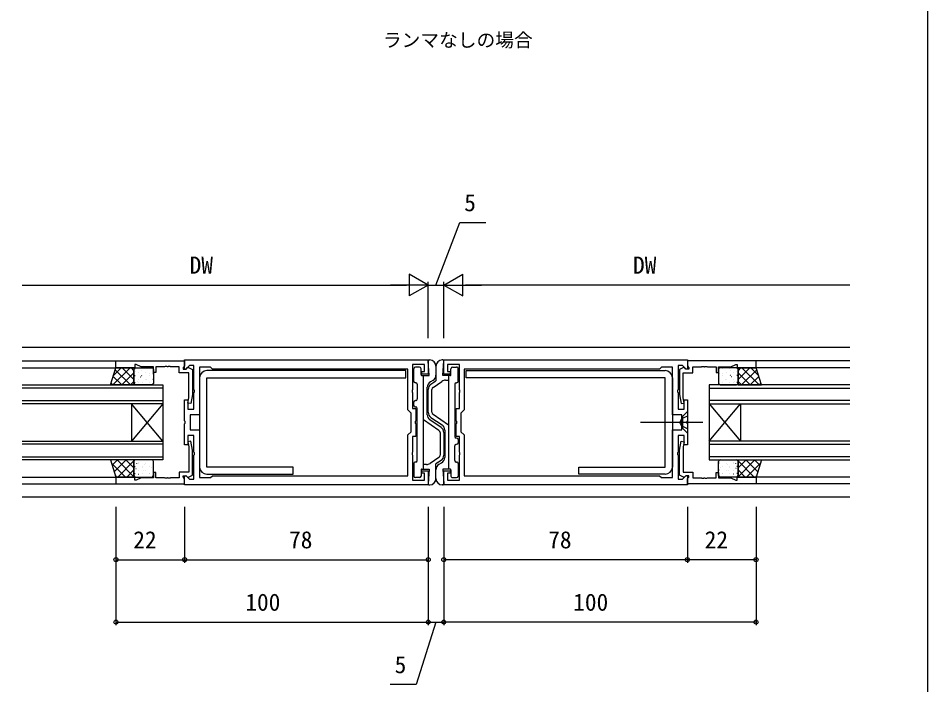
# Model space of a CAD drawing. Units: millimetres, scale not verified. Extents: x -437 to 438, y -681 to 679.
# Drawn here: x 147 to 438.3, y -134.3 to 79.2 of the extents above; entities that cross this region are included whole.
import ezdxf
from ezdxf.enums import TextEntityAlignment as Align

# ---------------------------------------------------------------- set-up
doc = ezdxf.new("R2010")
doc.units = ezdxf.units.MM
doc.header["$LTSCALE"] = 4
for name, color, linetype in [('0-1_USER1', 3, 'Continuous'), ('0-2_YKK_11', 7, 'Continuous'), ('0-3_YKK_12', 2, 'Continuous'), ('0-4_YKK_13', 4, 'Continuous'), ('0-6_YKK_D', 6, 'Continuous'), ('0-7_YKK_ZWAK', 7, 'Continuous')]:
    doc.layers.add(name, color=color, linetype=linetype)
doc.styles.add('ＭＳ ゴシック', font='')
doc.styles.get('ＭＳ ゴシック').set_extended_font_data('MS Gothic')

msp = doc.modelspace()

# ---------------------------------------------------------------- linework, layer by layer
at = {"layer": '0-2_YKK_11'}
for points in [[(178.3, -30.555), (200.3, -30.555), (200.3, -32.185), (200, -32.485), (199.8, -32.685), (199.8, -33.155), (200.75, -33.155), (201.25, -32.655), (201.588, -32.655), (202.8, -33.355), (202.8, -41.363), (202.292, -44.242), (201.308, -44.068), (201.6, -42.41), (201.6, -34.355), (198.6, -34.355), (198.6, -32.485), (195.808, -32.485), (195.625, -32.365), (195.075, -32.365), (194.892, -32.485), (194.808, -32.485), (194.625, -32.365), (194.075, -32.365), (193.892, -32.485), (191.1, -32.485), (191.1, -34.255), (190.3, -34.255), (190.3, -32.485), (186.365, -32.485), (184.8, -31.755), (184.3, -31.755), (184.3, -32.755), (178.3, -32.755)], [(383.301, -30.555), (361.301, -30.555), (361.301, -32.185), (361.601, -32.485), (361.801, -32.685), (361.801, -33.155), (360.851, -33.155), (360.351, -32.655), (360.014, -32.655), (358.801, -33.355), (358.801, -41.363), (359.309, -44.242), (360.294, -44.068), (360.001, -42.41), (360.001, -34.355), (363.001, -34.355), (363.001, -32.485), (365.793, -32.485), (365.977, -32.365), (366.526, -32.365), (366.71, -32.485), (366.793, -32.485), (366.977, -32.365), (367.526, -32.365), (367.71, -32.485), (370.501, -32.485), (370.501, -34.255), (371.301, -34.255), (371.301, -32.485), (375.236, -32.485), (376.801, -31.755), (377.301, -31.755), (377.301, -32.755), (383.301, -32.755)], [(209.2, -67.355), (271.8, -67.355), (271.8, -54.255), (272.8, -53.255), (272.8, -47.255), (271.8, -46.255), (271.8, -33.155), (209.2, -33.155), (208.6, -32.555), (205.1, -32.555), (205.1, -47.855), (202.1, -47.855), (202.1, -52.655), (205.1, -52.655), (205.1, -67.955), (208.6, -67.955)], [(352.4, -33.155), (289.8, -33.155), (289.8, -46.255), (288.8, -47.255), (288.8, -53.255), (289.8, -54.255), (289.8, -67.355), (352.4, -67.355), (353, -67.955), (356.5, -67.955), (356.5, -52.655), (359.5, -52.655), (359.5, -47.855), (356.5, -47.855), (356.5, -32.555), (353, -32.555)], [(178.3, -69.955), (200.3, -69.955), (200.3, -68.325), (200, -68.025), (199.8, -67.825), (199.8, -67.355), (200.75, -67.355), (201.25, -67.855), (201.588, -67.855), (202.8, -67.155), (202.8, -59.147), (202.292, -56.268), (201.308, -56.442), (201.6, -58.1), (201.6, -66.155), (198.6, -66.155), (198.6, -68.025), (195.808, -68.025), (195.625, -68.145), (195.075, -68.145), (194.892, -68.025), (194.808, -68.025), (194.625, -68.145), (194.075, -68.145), (193.892, -68.025), (191.1, -68.025), (191.1, -66.255), (190.3, -66.255), (190.3, -68.025), (186.365, -68.025), (184.8, -68.755), (184.3, -68.755), (184.3, -67.755), (178.3, -67.755)], [(383.301, -69.955), (361.301, -69.955), (361.301, -68.325), (361.601, -68.025), (361.801, -67.825), (361.801, -67.355), (360.851, -67.355), (360.351, -67.855), (360.014, -67.855), (358.801, -67.155), (358.801, -59.147), (359.309, -56.268), (360.294, -56.442), (360.001, -58.1), (360.001, -66.155), (363.001, -66.155), (363.001, -68.025), (365.793, -68.025), (365.977, -68.145), (366.526, -68.145), (366.71, -68.025), (366.793, -68.025), (366.977, -68.145), (367.526, -68.145), (367.71, -68.025), (370.501, -68.025), (370.501, -66.255), (371.301, -66.255), (371.301, -68.025), (375.236, -68.025), (376.801, -68.755), (377.301, -68.755), (377.301, -67.755), (383.301, -67.755)]]:
    msp.add_lwpolyline(points, close=True, dxfattribs=at)
for points in [[(200.3, -30.255), (278.3, -30.255), (278.3, -34.755), (276.3, -34.755), (276.3, -33.955), (277.1, -33.955), (277.1, -31.755), (273.3, -31.755), (273.3, -39.797), (273.18, -39.98), (273.18, -40.53), (273.3, -40.713), (273.3, -45.755), (274.3, -45.755), (274.3, -49.797), (274.18, -49.98), (274.18, -50.53), (274.3, -50.713), (274.3, -54.755), (273.3, -54.755), (273.3, -59.797), (273.18, -59.98), (273.18, -60.53), (273.3, -60.713), (273.3, -68.755), (277.1, -68.755), (277.1, -66.555), (276.3, -66.555), (276.3, -65.755), (278.3, -65.755), (278.3, -70.255), (200.3, -70.255), (200.3, -67.454), (200.67, -67.301), (201.824, -68.455), (203.3, -68.455), (203.3, -60.713), (203.42, -60.53), (203.42, -59.98), (203.3, -59.797)], [(203.3, -59.797), (203.3, -54.455), (201.3, -54.455), (201.3, -57.455), (200.3, -57.455), (200.3, -50.713), (200.42, -50.53), (200.42, -49.98), (200.3, -49.797), (200.3, -43.055), (201.3, -43.055), (201.3, -46.055), (203.3, -46.055), (203.3, -40.713), (203.42, -40.53), (203.42, -39.98), (203.3, -39.797), (203.3, -32.055), (201.824, -32.055), (200.67, -33.209), (200.3, -33.055), (200.3, -30.255)], [(361.3, -70.255), (283.3, -70.255), (283.3, -65.755), (285.3, -65.755), (285.3, -66.555), (284.5, -66.555), (284.5, -68.755), (288.3, -68.755), (288.3, -60.713), (288.42, -60.53), (288.42, -59.98), (288.3, -59.797), (288.3, -54.755), (287.3, -54.755), (287.3, -50.713), (287.42, -50.53), (287.42, -49.98), (287.3, -49.797), (287.3, -45.755), (288.3, -45.755), (288.3, -40.713), (288.42, -40.53), (288.42, -39.98), (288.3, -39.797), (288.3, -31.755), (284.5, -31.755), (284.5, -33.955), (285.3, -33.955), (285.3, -34.755), (283.3, -34.755), (283.3, -30.255), (361.3, -30.255), (361.3, -33.055), (360.93, -33.209), (359.776, -32.055), (358.3, -32.055), (358.3, -39.797), (358.18, -39.98), (358.18, -40.53), (358.3, -40.713)], [(358.3, -40.713), (358.3, -46.055), (360.3, -46.055), (360.3, -43.055), (361.3, -43.055), (361.3, -49.797), (361.18, -49.98), (361.18, -50.53), (361.3, -50.713), (361.3, -57.455), (360.3, -57.455), (360.3, -54.455), (358.3, -54.455), (358.3, -59.797), (358.18, -59.98), (358.18, -60.53), (358.3, -60.713), (358.3, -68.455), (359.776, -68.455), (360.93, -67.301), (361.3, -67.454), (361.3, -70.255)]]:
    msp.add_lwpolyline(points, dxfattribs=at)
at = {"layer": '0-3_YKK_12'}
for p, q in [((413.3, -26.255), (148.3, -26.255)), ((148.3, -30.555), (200.3, -30.555)), ((413.3, -30.555), (361.3, -30.555)), ((148.3, -32.755), (178.3, -32.755)), ((413.3, -32.755), (383.3, -32.755)), ((148.3, -38.255), (193.3, -38.255)), ((193.3, -39.255), (148.3, -39.255)), ((193.3, -38.255), (193.3, -44.255)), ((413.3, -38.255), (368.3, -38.255)), ((368.3, -38.255), (368.3, -44.255)), ((368.3, -39.255), (413.3, -39.255)), ((148.3, -43.255), (193.3, -43.255)), ((413.3, -43.255), (368.3, -43.255)), ((193.3, -44.255), (148.3, -44.255)), ((183.3, -44.255), (183.3, -56.255)), ((193.3, -44.255), (183.3, -56.255)), ((193.3, -56.255), (183.3, -44.255)), ((193.3, -44.255), (193.3, -56.255)), ((368.3, -44.255), (413.3, -44.255)), ((368.3, -44.255), (368.3, -56.255)), ((368.3, -44.255), (378.3, -56.255)), ((368.3, -56.255), (378.3, -44.255)), ((378.3, -44.255), (378.3, -56.255)), ((148.3, -56.255), (193.3, -56.255)), ((193.3, -57.255), (148.3, -57.255)), ((193.3, -56.255), (193.3, -62.255)), ((413.3, -56.255), (368.3, -56.255)), ((368.3, -56.255), (368.3, -62.255)), ((368.3, -57.255), (413.3, -57.255)), ((148.3, -61.255), (193.3, -61.255)), ((193.3, -62.255), (148.3, -62.255)), ((413.3, -61.255), (368.3, -61.255)), ((368.3, -62.255), (413.3, -62.255)), ((148.3, -67.755), (178.3, -67.755)), ((413.3, -67.755), (383.3, -67.755)), ((148.3, -69.955), (200.3, -69.955)), ((413.3, -69.955), (361.3, -69.955)), ((413.3, -74.255), (148.3, -74.255))]:
    msp.add_line(p, q, dxfattribs=at)
at = {"layer": '0-4_YKK_13'}
for p, q in [((278.6, -30.255), (278.8, -30.255)), ((283, -30.255), (282.8, -30.255)), ((283, -35.255), (283.3, -30.574)), ((182.835, -32.755), (177.335, -38.255)), ((180.006, -32.755), (177.514, -35.247)), ((178.102, -33.384), (182.972, -38.255)), ((184.085, -34.333), (180.163, -38.255)), ((180.301, -32.755), (184.085, -36.539)), ((183.129, -32.755), (184.085, -33.71)), ((184.085, -37.755), (184.085, -33.255)), ((184.38, -32.97), (184.417, -32.97)), ((184.504, -32.936), (184.511, -32.938)), ((184.515, -33.853), (184.578, -33.894)), ((184.585, -32.755), (189.8, -32.755)), ((185.591, -34.181), (185.629, -34.181)), ((186.562, -33.664), (186.569, -33.667)), ((186.66, -32.97), (186.697, -32.97)), ((187.871, -34.181), (187.909, -34.181)), ((188.902, -34.493), (188.909, -34.495)), ((188.94, -32.97), (188.977, -32.97)), ((190.134, -34.634), (190.197, -34.675)), ((190.151, -34.181), (190.189, -34.181)), ((190.3, -33.255), (190.3, -37.755)), ((273.7, -37.055), (273.7, -33.055)), ((275.5, -32.555), (274.2, -32.555)), ((276, -34.955), (276, -33.055)), ((280.8, -32.255), (280.8, -36.955)), ((280.8, -32.255), (280.8, -35.097)), ((285.6, -34.955), (285.6, -33.055)), ((286.1, -32.555), (287.4, -32.555)), ((287.9, -37.055), (287.9, -33.055)), ((371.301, -33.255), (371.301, -37.755)), ((371.467, -34.634), (371.405, -34.675)), ((371.45, -34.181), (371.413, -34.181)), ((377.017, -32.755), (371.801, -32.755)), ((372.661, -32.97), (372.624, -32.97)), ((372.7, -34.493), (372.693, -34.495)), ((373.73, -34.181), (373.693, -34.181)), ((374.941, -32.97), (374.904, -32.97)), ((375.04, -33.664), (375.033, -33.667)), ((376.01, -34.181), (375.973, -34.181)), ((377.086, -33.853), (377.024, -33.894)), ((377.097, -32.936), (377.09, -32.938)), ((377.221, -32.97), (377.184, -32.97)), ((381.301, -32.755), (377.517, -36.539)), ((378.472, -32.755), (377.517, -33.71)), ((377.517, -37.755), (377.517, -33.255)), ((377.517, -34.333), (381.438, -38.255)), ((383.5, -33.384), (378.629, -38.255)), ((378.767, -32.755), (384.267, -38.255)), ((381.595, -32.755), (384.087, -35.247)), ((176.746, -37.685), (177.316, -38.255)), ((177.424, -35.535), (180.144, -38.255)), ((184.085, -37.162), (182.992, -38.255)), ((184.38, -35.212), (184.417, -35.212)), ((184.38, -37.455), (184.417, -37.455)), ((185.178, -37.23), (185.241, -37.272)), ((185.591, -36.424), (185.629, -36.424)), ((185.628, -37.595), (185.635, -37.597)), ((186.113, -35.636), (186.12, -35.638)), ((186.532, -35.188), (186.595, -35.229)), ((186.66, -35.212), (186.697, -35.212)), ((186.66, -37.455), (186.697, -37.455)), ((187.871, -36.424), (187.909, -36.424)), ((188.17, -36.364), (188.177, -36.367)), ((188.94, -35.212), (188.977, -35.212)), ((188.94, -37.455), (188.977, -37.455)), ((190.151, -36.424), (190.189, -36.424)), ((205.1, -35.955), (205.1, -64.555)), ((274.3, -37.555), (274.2, -37.555)), ((276.8, -65.255), (276.8, -35.255)), ((279.792, -36.834), (279.008, -37.282)), ((279.177, -38.057), (280.8, -36.955)), ((279.851, -39.052), (282.719, -37.101)), ((285.3, -35.255), (283, -35.255)), ((283.844, -36.755), (284.8, -36.755)), ((284.8, -35.255), (284.8, -65.255)), ((287.3, -37.555), (287.4, -37.555)), ((356.5, -35.955), (356.5, -64.555)), ((371.45, -36.424), (371.413, -36.424)), ((372.661, -35.212), (372.624, -35.212)), ((372.661, -37.455), (372.624, -37.455)), ((373.432, -36.364), (373.425, -36.367)), ((373.73, -36.424), (373.693, -36.424)), ((374.941, -35.212), (374.904, -35.212)), ((374.941, -37.455), (374.904, -37.455)), ((375.069, -35.188), (375.007, -35.229)), ((375.489, -35.636), (375.482, -35.638)), ((375.973, -37.595), (375.966, -37.597)), ((376.01, -36.424), (375.973, -36.424)), ((376.423, -37.23), (376.361, -37.272)), ((377.221, -35.212), (377.184, -35.212)), ((377.221, -37.455), (377.184, -37.455)), ((377.517, -37.162), (378.61, -38.255)), ((384.178, -35.535), (381.457, -38.255)), ((384.856, -37.685), (384.286, -38.255)), ((189.8, -38.255), (184.585, -38.255)), ((274.8, -38.055), (274.8, -42.755)), ((278, -47.799), (278, -39.019)), ((278.301, -46.993), (278.3, -39.711)), ((279.501, -46.996), (279.5, -39.713)), ((286.8, -38.055), (286.8, -54.755)), ((371.801, -38.255), (377.017, -38.255)), ((274.3, -43.255), (274.2, -43.255)), ((273.7, -44.755), (273.7, -43.755)), ((274.2, -45.255), (274.3, -45.255)), ((274.8, -62.455), (274.8, -45.755)), ((281.749, -52.852), (276.8, -49.486)), ((282.423, -51.863), (278.876, -49.453)), ((279.177, -48.647), (282.724, -51.057)), ((279.851, -47.658), (284.8, -51.024)), ((361.3, -46.755), (359.8, -48.255)), ((366.3, -50.255), (346.3, -50.255)), ((282.1, -53.513), (282.1, -60.796)), ((283.3, -53.517), (283.3, -60.798)), ((283.6, -52.711), (283.6, -61.491)), ((287.401, -55.255), (287.3, -55.255)), ((286.8, -62.455), (286.8, -57.755)), ((287.3, -57.255), (287.401, -57.255)), ((287.901, -55.755), (287.901, -56.755)), ((176.892, -63.287), (181.36, -67.755)), ((178.791, -62.255), (177.099, -63.946)), ((181.619, -62.255), (177.777, -66.097)), ((178.688, -62.255), (184.085, -67.652)), ((184.085, -62.618), (178.948, -67.755)), ((181.517, -62.255), (184.085, -64.823)), ((184.085, -62.755), (184.085, -67.255)), ((189.8, -62.255), (184.585, -62.255)), ((184.866, -63.469), (184.929, -63.51)), ((185.456, -63.102), (185.463, -63.105)), ((185.591, -63.334), (185.629, -63.334)), ((187.548, -63.843), (187.555, -63.846)), ((187.871, -63.334), (187.909, -63.334)), ((190.151, -63.334), (190.189, -63.334)), ((190.3, -67.255), (190.3, -62.755)), ((273.7, -63.455), (273.7, -67.455)), ((274.3, -62.955), (274.2, -62.955)), ((277.756, -63.755), (276.8, -63.755)), ((281.75, -61.458), (278.881, -63.409)), ((282.423, -62.453), (280.8, -63.555)), ((280.8, -68.255), (280.8, -63.555)), ((281.808, -63.676), (282.593, -63.228)), ((287.3, -62.955), (287.4, -62.955)), ((287.9, -63.455), (287.9, -67.455)), ((371.301, -67.255), (371.301, -62.755)), ((371.45, -63.334), (371.413, -63.334)), ((371.801, -62.255), (377.017, -62.255)), ((373.73, -63.334), (373.693, -63.334)), ((374.053, -63.843), (374.046, -63.846)), ((376.01, -63.334), (375.973, -63.334)), ((376.146, -63.102), (376.139, -63.105)), ((376.735, -63.469), (376.673, -63.51)), ((382.913, -62.255), (377.517, -67.652)), ((380.085, -62.255), (377.517, -64.823)), ((377.517, -62.618), (382.654, -67.755)), ((377.517, -62.755), (377.517, -67.255)), ((379.982, -62.255), (383.824, -66.097)), ((384.71, -63.287), (380.242, -67.755)), ((382.811, -62.255), (384.502, -63.946)), ((184.085, -65.446), (181.776, -67.755)), ((184.274, -66.946), (184.282, -66.948)), ((184.38, -64.365), (184.417, -64.365)), ((184.38, -66.607), (184.417, -66.607)), ((184.724, -64.974), (184.731, -64.976)), ((185.529, -66.846), (185.592, -66.888)), ((185.591, -65.576), (185.629, -65.576)), ((186.66, -64.365), (186.697, -64.365)), ((186.66, -66.607), (186.697, -66.607)), ((186.883, -64.804), (186.946, -64.845)), ((187.064, -65.803), (187.071, -65.805)), ((187.871, -65.576), (187.909, -65.576)), ((188.94, -64.365), (188.977, -64.365)), ((188.94, -66.607), (188.977, -66.607)), ((189.156, -66.544), (189.163, -66.546)), ((189.606, -64.572), (189.613, -64.575)), ((190.151, -65.576), (190.189, -65.576)), ((276, -65.555), (276, -67.455)), ((276.3, -65.255), (278.6, -65.255)), ((278.6, -65.255), (278.301, -69.936)), ((280.8, -68.255), (280.8, -65.412)), ((285.6, -65.555), (285.6, -67.455)), ((371.45, -65.576), (371.413, -65.576)), ((371.996, -64.572), (371.989, -64.575)), ((372.445, -66.544), (372.438, -66.546)), ((372.661, -64.365), (372.624, -64.365)), ((372.661, -66.607), (372.624, -66.607)), ((373.73, -65.576), (373.693, -65.576)), ((374.538, -65.803), (374.531, -65.805)), ((374.718, -64.804), (374.656, -64.845)), ((374.941, -64.365), (374.904, -64.365)), ((374.941, -66.607), (374.904, -66.607)), ((376.01, -65.576), (375.973, -65.576)), ((376.072, -66.846), (376.01, -66.888)), ((376.878, -64.974), (376.871, -64.976)), ((377.221, -64.365), (377.184, -64.365)), ((377.221, -66.607), (377.184, -66.607)), ((377.327, -66.946), (377.32, -66.948)), ((377.517, -65.446), (379.825, -67.755)), ((178.194, -67.417), (178.531, -67.755)), ((184.585, -67.755), (189.8, -67.755)), ((186.332, -67.674), (186.339, -67.677)), ((275.5, -67.955), (274.2, -67.955)), ((286.1, -67.955), (287.4, -67.955)), ((377.017, -67.755), (371.801, -67.755)), ((375.27, -67.674), (375.263, -67.677)), ((383.408, -67.417), (383.07, -67.755)), ((278.6, -70.255), (278.8, -70.255)), ((283, -70.255), (282.8, -70.255))]:
    msp.add_line(p, q, dxfattribs=at)
for points in [[(276.3, -35.255), (278.6, -35.255), (278.301, -30.574)], [(235.1, -64.555), (207.4, -64.555), (207.4, -35.955), (271.1, -35.955), (271.1, -33.655), (207.4, -33.655)], [(326.5, -64.555), (354.2, -64.555), (354.2, -35.955), (290.5, -35.955), (290.5, -33.655), (354.2, -33.655)], [(361.3, -48.205), (359.444, -49.11), (358.836, -50.255)], [(361.3, -46.755), (361.3, -53.755), (359.8, -52.255), (359.8, -48.255)], [(361.3, -52.305), (359.444, -51.4), (358.836, -50.255)], [(207.4, -66.855), (235.1, -66.855), (235.1, -64.555)], [(285.3, -65.255), (283, -65.255), (283.3, -69.935)], [(354.2, -66.855), (326.5, -66.855), (326.5, -64.555)]]:
    msp.add_lwpolyline(points, dxfattribs=at)
for points in [[(178.3, -32.755), (184.085, -32.755), (184.085, -38.255), (176.566, -38.255)], [(383.301, -32.755), (377.517, -32.755), (377.517, -38.255), (385.035, -38.255)], [(178.3, -67.755), (184.085, -67.755), (184.085, -62.255), (176.566, -62.255)], [(383.301, -67.755), (377.517, -67.755), (377.517, -62.255), (385.035, -62.255)]]:
    msp.add_lwpolyline(points, close=True, dxfattribs=at)
for centre, radius, start, end in [((278.6, -30.555), 0.3, 90, 183.65976), ((278.8, -32.255), 2, 360, 90), ((282.8, -32.255), 2, 90, 180), ((283, -30.555), 0.3, 356.34024, 90), ((184.585, -33.255), 0.5, 90, 180), ((189.8, -33.255), 0.5, 0, 90), ((207.4, -35.955), 2.3, 90, 180), ((274.2, -33.055), 0.5, 89.99641, 179.99641), ((275.5, -33.055), 0.5, 359.99641, 89.99641), ((276.3, -34.955), 0.3, 179.99641, 270), ((285.3, -34.955), 0.3, 270, 0.00359), ((286.1, -33.055), 0.5, 90.00359, 180.00359), ((287.4, -33.055), 0.5, 0.00359, 90.00359), ((354.2, -35.955), 2.3, 360, 90), ((371.801, -33.255), 0.5, 90, 180), ((377.017, -33.255), 0.5, 0, 90), ((184.585, -37.755), 0.5, 180, 270), ((189.8, -37.755), 0.5, 270, 0), ((274.2, -37.055), 0.5, 179.99641, 270), ((274.3, -38.055), 0.5, 360, 89.99997), ((280, -39.019), 2, 119.74538, 180), ((278.8, -35.097), 2, 299.74538, 360), ((283.844, -38.755), 2, 90, 124.21613), ((287.3, -38.055), 0.5, 90, 180), ((287.4, -37.055), 0.5, 270, 0.00359), ((371.801, -37.755), 0.5, 180, 270), ((377.017, -37.755), 0.5, 270, 0), ((280.3, -39.711), 2, 124.16806, 180.00289), ((280.3, -39.713), 0.8, 124.21613, 180.00289), ((274.2, -43.755), 0.5, 89.99641, 179.99641), ((274.3, -42.755), 0.5, 269.99641, 360), ((274.2, -44.755), 0.5, 179.99641, 269.99641), ((274.3, -45.755), 0.5, 0, 89.97137), ((280, -47.799), 2, 180, 235.81101), ((280.301, -46.992), 2, 180.00289, 235.81101), ((280.301, -46.996), 0.8, 180.00289, 235.78387), ((281.3, -53.517), 2, 0.00289, 55.81101), ((281.6, -52.711), 2, 0, 55.81101), ((281.3, -53.513), 0.8, 0.00289, 55.78387), ((287.3, -54.755), 0.5, 180, 269.97137), ((287.401, -55.755), 0.5, 359.99641, 89.99641), ((287.3, -57.755), 0.5, 89.99641, 180), ((287.401, -56.755), 0.5, 269.99641, 359.99641), ((281.3, -60.797), 0.8, 304.21613, 0.00289), ((281.3, -60.799), 2, 304.16806, 0.00289), ((184.585, -62.755), 0.5, 90, 180), ((189.8, -62.755), 0.5, 0, 90), ((274.2, -63.455), 0.5, 90, 180.00359), ((274.3, -62.455), 0.5, 270, 0), ((277.756, -61.755), 2, 270, 304.21613), ((282.8, -65.412), 2, 119.74538, 180), ((281.6, -61.491), 2, 299.74538, 0), ((287.3, -62.455), 0.5, 180, 269.99997), ((287.4, -63.455), 0.5, 359.99641, 90), ((371.801, -62.755), 0.5, 90, 180), ((377.017, -62.755), 0.5, 0, 90), ((207.4, -64.555), 2.3, 180, 270), ((276.3, -65.555), 0.3, 90, 180.00359), ((285.3, -65.555), 0.3, 359.99641, 90), ((354.2, -64.555), 2.3, 270, 360), ((184.585, -67.255), 0.5, 180, 270), ((189.8, -67.255), 0.5, 270, 0), ((274.2, -67.455), 0.5, 180.00359, 270.00359), ((275.5, -67.455), 0.5, 270.00359, 0.00359), ((278.8, -68.255), 2, 270, 0), ((282.8, -68.255), 2, 180, 270), ((286.1, -67.455), 0.5, 179.99641, 269.99641), ((287.4, -67.455), 0.5, 269.99641, 359.99641), ((371.801, -67.255), 0.5, 180, 270), ((377.017, -67.255), 0.5, 270, 0), ((278.6, -69.955), 0.3, 176.34024, 270), ((283, -69.955), 0.3, 270, 3.65976)]:
    msp.add_arc(centre, radius, start, end, dxfattribs=at)
at = {"layer": '0-6_YKK_D'}
for p, q in [((278.3, -6.255), (272.238, -2.755)), ((272.238, -2.755), (272.238, -9.755)), ((283.3, -6.255), (289.362, -2.755)), ((289.362, -9.755), (289.362, -2.755)), ((278.3, -23.255), (278.3, -5.255)), ((278.3, -23.255), (278.3, -5.255)), ((283.3, -23.255), (283.3, -5.255)), ((283.3, -23.255), (283.3, -5.255)), ((148.3, -6.255), (271.3, -6.255)), ((278.3, -6.255), (266.176, -6.255)), ((278.3, -6.255), (272.238, -9.755)), ((278.3, -6.255), (283.3, -6.255)), ((283.3, -6.255), (289.362, -9.755)), ((283.3, -6.255), (295.424, -6.255)), ((413.3, -6.255), (290.3, -6.255)), ((178.3, -77.255), (178.3, -95.255)), ((178.3, -77.255), (178.3, -115.255)), ((200.3, -77.255), (200.3, -95.255)), ((200.3, -77.255), (200.3, -95.255)), ((278.3, -77.255), (278.3, -95.255)), ((278.3, -77.255), (278.3, -115.255)), ((278.3, -77.255), (278.3, -115.255)), ((283.3, -77.255), (283.3, -95.255)), ((283.3, -77.255), (283.3, -115.255)), ((283.3, -77.255), (283.3, -115.255)), ((361.3, -77.255), (361.3, -95.255)), ((361.3, -77.255), (361.3, -95.255)), ((383.3, -77.255), (383.3, -95.255)), ((383.3, -77.255), (383.3, -115.255)), ((178.3, -94.255), (200.3, -94.255)), ((200.3, -94.255), (278.3, -94.255)), ((361.3, -94.255), (283.3, -94.255)), ((383.3, -94.255), (361.3, -94.255)), ((178.3, -114.255), (278.3, -114.255)), ((278.3, -114.255), (283.3, -114.255)), ((383.3, -114.255), (283.3, -114.255))]:
    msp.add_line(p, q, dxfattribs=at)
for points in [[(280.8, -6.255), (288.391, 13.745), (296.738, 13.745)], [(280.8, -114.255), (274.453, -134.255), (266.106, -134.255)]]:
    msp.add_lwpolyline(points, dxfattribs=at)
for centre in [(178.3, -94.255), (200.3, -94.255), (200.3, -94.255), (278.3, -94.255), (283.3, -94.255), (361.3, -94.255), (361.3, -94.255), (383.3, -94.255), (178.3, -114.255), (278.3, -114.255), (278.3, -114.255), (283.3, -114.255), (283.3, -114.255), (383.3, -114.255)]:
    msp.add_circle(centre, 0.637, dxfattribs=at)
at = {"layer": '0-7_YKK_ZWAK'}
msp.add_lwpolyline([(-436.7, -681.2), (438.3, -681.2), (438.3, 643.8)], dxfattribs=at)

# ---------------------------------------------------------------- texts
at = {"layer": '0-1_USER1', "style": 'ＭＳ ゴシック'}
msp.add_text('ランマなしの場合', height=4.399, dxfattribs=at).set_placement((263.783, 68.715), align=Align.BOTTOM_LEFT)
at = {"layer": '0-6_YKK_D', "style": 'ＭＳ ゴシック'}
for s, p in [('5', (289.837, 15.745)), ('DW', (201.895, -4.255)), ('DW', (343.895, -4.255)), ('22', (183.845, -92.255)), ('78', (233.739, -92.255)), ('78', (316.739, -92.255)), ('22', (366.845, -92.255)), ('100', (219.735, -112.255)), ('100', (324.735, -112.255)), ('5', (267.552, -132.255))]:
    msp.add_text(s, height=5.499, dxfattribs=at).set_placement(p, align=Align.BOTTOM_LEFT)

doc.saveas('drawing.dxf')
